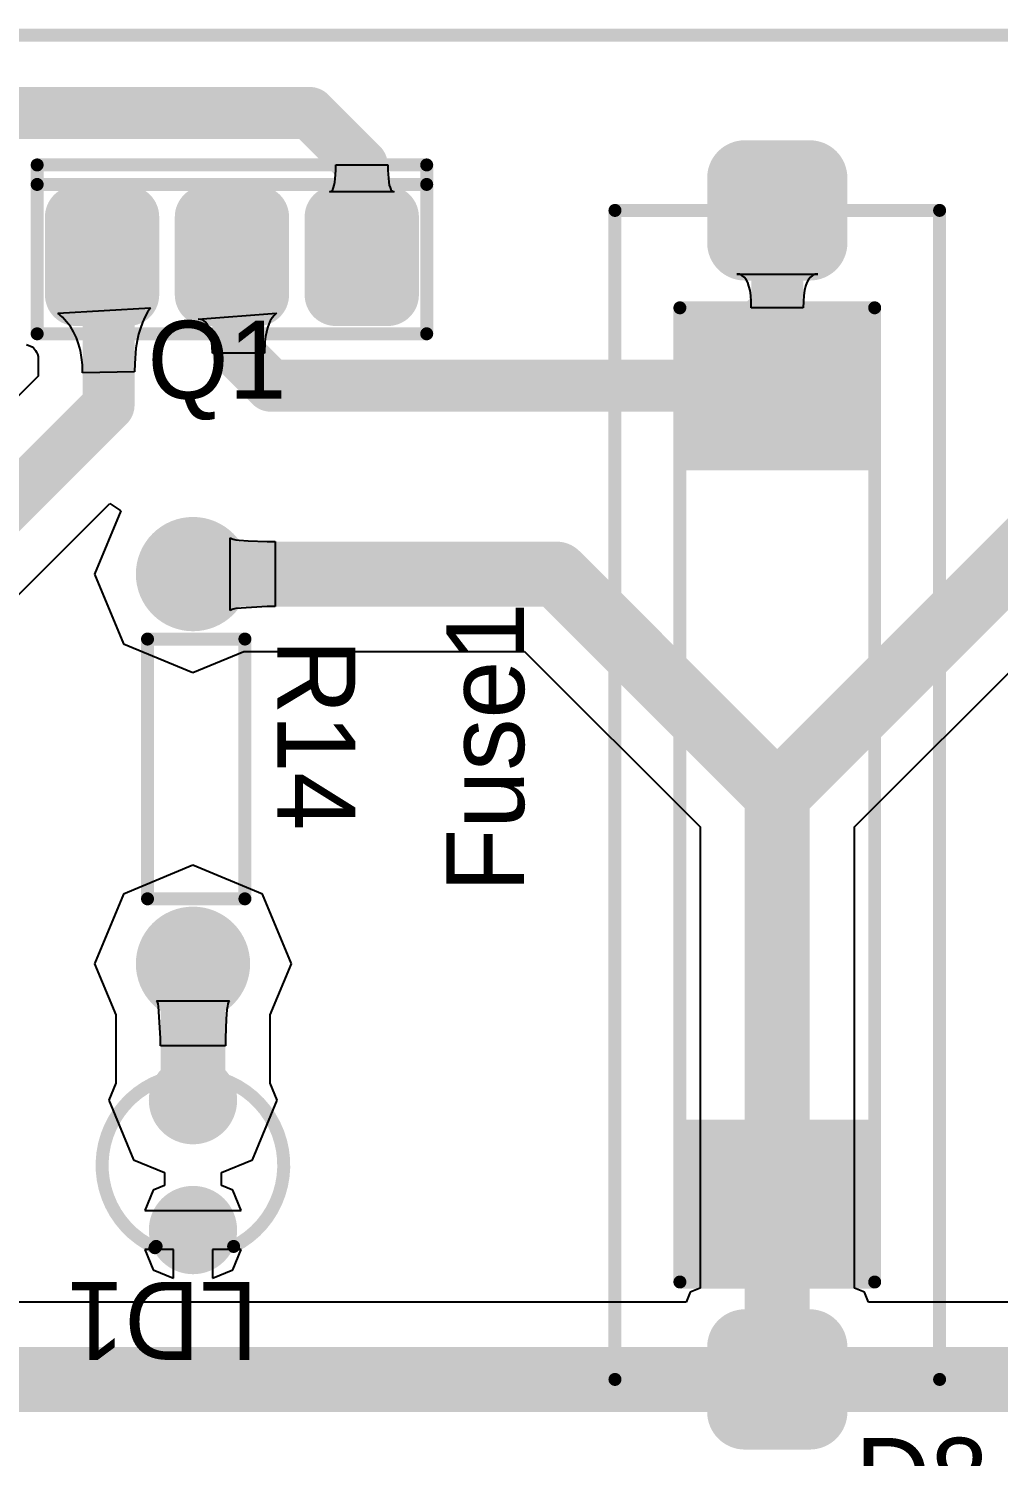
# Model space of a CAD drawing. Extents: x 0.99 to 6.92, y 0.99 to 4.95.
# Drawn here: x 1.608 to 2.355, y 3.851 to 4.95 of the extents above; entities that cross this region are included whole.
import ezdxf

# ---------------------------------------------------------------- set-up
doc = ezdxf.new("R2010")
doc.units = 0
doc.header["$MEASUREMENT"] = 0
for name, color, linetype in [('BOTTOMLAYER', 5, 'CONTINUOUS'), ('BOTTOMSOLDER', 6, 'CONTINUOUS'), ('MECHANICAL1', 6, 'CONTINUOUS'), ('MULTILAYER', 9, 'CONTINUOUS'), ('PADHOLELAYER', 156, 'CONTINUOUS'), ('TOPLAYER', 1, 'CONTINUOUS'), ('TOPOVERLAY', 2, 'CONTINUOUS'), ('TOPSOLDER', 216, 'CONTINUOUS')]:
    doc.layers.add(name, color=color, linetype=linetype)

msp = doc.modelspace()

# ---------------------------------------------------------------- linework, layer by layer
at = {"layer": 'BOTTOMLAYER'}
for p, q in [((1.8446, 4.8344), (1.845, 4.8411)), ((1.845, 4.845), (1.885, 4.845)), ((1.845, 4.8411), (1.845, 4.845)), ((1.885, 4.845), (1.885, 4.8411)), ((1.885, 4.8411), (1.8858, 4.8317)), ((1.8419, 4.8251), (1.8426, 4.8261)), ((1.8426, 4.8261), (1.8432, 4.8276)), ((1.8432, 4.8276), (1.8438, 4.8295)), ((1.8438, 4.8295), (1.8442, 4.8317)), ((1.8442, 4.8317), (1.8446, 4.8344)), ((1.8858, 4.8317), (1.8862, 4.8295)), ((1.8862, 4.8295), (1.8868, 4.8276)), ((1.8868, 4.8276), (1.8874, 4.8261)), ((1.8874, 4.8261), (1.8881, 4.8251)), ((1.8401, 4.8243), (1.841, 4.8245)), ((1.8899, 4.8243), (1.8401, 4.8243)), ((1.841, 4.8245), (1.8419, 4.8251)), ((1.8881, 4.8251), (1.889, 4.8245)), ((1.889, 4.8245), (1.8899, 4.8243)), ((2.1559, 4.7608), (2.1538, 4.761)), ((2.1538, 4.761), (2.2162, 4.761)), ((2.1578, 4.76), (2.1559, 4.7608)), ((2.1595, 4.7587), (2.1578, 4.76)), ((2.2122, 4.76), (2.2105, 4.7587)), ((2.2141, 4.7608), (2.2122, 4.76)), ((2.2162, 4.761), (2.2141, 4.7608)), ((2.161, 4.7568), (2.1595, 4.7587)), ((2.1622, 4.7545), (2.161, 4.7568)), ((2.1632, 4.7516), (2.1622, 4.7545)), ((2.164, 4.7483), (2.1632, 4.7516)), ((2.2068, 4.7516), (2.206, 4.7483)), ((2.2078, 4.7545), (2.2068, 4.7516)), ((2.209, 4.7568), (2.2078, 4.7545)), ((2.2105, 4.7587), (2.209, 4.7568)), ((2.1646, 4.7444), (2.164, 4.7483)), ((2.1649, 4.7399), (2.1646, 4.7444)), ((2.165, 4.735), (2.1649, 4.7399)), ((2.2051, 4.7399), (2.205, 4.735)), ((2.2054, 4.7444), (2.2051, 4.7399)), ((2.206, 4.7483), (2.2054, 4.7444)), ((1.6308, 4.7308), (1.7024, 4.735)), ((1.6345, 4.7277), (1.6308, 4.7308)), ((1.6377, 4.7243), (1.6345, 4.7277)), ((1.6979, 4.7278), (1.6961, 4.7238)), ((1.7, 4.7316), (1.6979, 4.7278)), ((1.7024, 4.735), (1.7, 4.7316)), ((1.7389, 4.7262), (1.7992, 4.7308)), ((1.7959, 4.7273), (1.7945, 4.7251)), ((1.7974, 4.7292), (1.7959, 4.7273)), ((1.7992, 4.7308), (1.7974, 4.7292)), ((2.205, 4.735), (2.165, 4.735)), ((1.6406, 4.7205), (1.6377, 4.7243)), ((1.6431, 4.7164), (1.6406, 4.7205)), ((1.6452, 4.712), (1.6431, 4.7164)), ((1.6945, 4.7193), (1.6931, 4.7146)), ((1.6961, 4.7238), (1.6945, 4.7193)), ((1.741, 4.726), (1.7389, 4.7262)), ((1.7429, 4.7254), (1.741, 4.726)), ((1.7445, 4.7242), (1.7429, 4.7254)), ((1.746, 4.7224), (1.7445, 4.7242)), ((1.7472, 4.72), (1.746, 4.7224)), ((1.7482, 4.7172), (1.7472, 4.72)), ((1.749, 4.7137), (1.7482, 4.7172)), ((1.7915, 4.7163), (1.7908, 4.7128)), ((1.7923, 4.7196), (1.7915, 4.7163)), ((1.7933, 4.7225), (1.7923, 4.7196)), ((1.7945, 4.7251), (1.7933, 4.7225)), ((1.6067, 4.7067), (1.6112, 4.7049)), ((1.6469, 4.7072), (1.6452, 4.712)), ((1.6483, 4.7022), (1.6469, 4.7072)), ((1.692, 4.7095), (1.6911, 4.704)), ((1.6931, 4.7146), (1.692, 4.7095)), ((1.7499, 4.7051), (1.749, 4.7137)), ((1.75, 4.7), (1.7499, 4.7051)), ((1.7904, 4.7088), (1.79, 4.7)), ((1.7908, 4.7128), (1.7904, 4.7088)), ((1.6112, 4.7049), (1.6121, 4.7041)), ((1.6121, 4.7041), (1.613, 4.7032)), ((1.613, 4.7032), (1.6138, 4.7022)), ((1.6138, 4.7022), (1.6145, 4.7009)), ((1.6145, 4.7009), (1.6152, 4.6994)), ((1.6152, 4.6994), (1.6159, 4.6976)), ((1.6159, 4.6976), (1.6159, 4.6824)), ((1.6492, 4.6968), (1.6483, 4.7022)), ((1.6498, 4.691), (1.6492, 4.6968)), ((1.6911, 4.704), (1.6901, 4.6921)), ((1.79, 4.7), (1.75, 4.7)), ((1.65, 4.6849), (1.6498, 4.691)), ((1.69, 4.6856), (1.65, 4.6849)), ((1.6901, 4.6921), (1.69, 4.6856)), ((2.2445, 4.3353), (2.5944, 4.6852)), ((1.6159, 4.6824), (1.5107, 4.5772)), ((1.5583, 4.4717), (1.6709, 4.5844)), ((1.6709, 4.5844), (1.6794, 4.5787)), ((1.6794, 4.5787), (1.6592, 4.53)), ((1.7636, 4.502), (1.7636, 4.558)), ((1.7636, 4.558), (1.7644, 4.5574)), ((1.7644, 4.5574), (1.7659, 4.5569)), ((1.7659, 4.5569), (1.7679, 4.5565)), ((1.7679, 4.5565), (1.7705, 4.5561)), ((1.7705, 4.5561), (1.7775, 4.5555)), ((1.7775, 4.5555), (1.7922, 4.555)), ((1.7922, 4.555), (1.7982, 4.555)), ((1.7982, 4.555), (1.7982, 4.505)), ((1.6592, 4.53), (1.6814, 4.4764)), ((1.7644, 4.5026), (1.7636, 4.502)), ((1.7659, 4.5031), (1.7644, 4.5026)), ((1.7679, 4.5035), (1.7659, 4.5031)), ((1.7922, 4.505), (1.7679, 4.5035)), ((1.7982, 4.505), (1.7922, 4.505)), ((1.6814, 4.4764), (1.735, 4.4542)), ((1.735, 4.4542), (1.7742, 4.4705)), ((1.7742, 4.4705), (1.9903, 4.4705)), ((1.9903, 4.4705), (2.1255, 4.3353)), ((2.1255, 4.3353), (2.1255, 3.9802)), ((2.2445, 3.9802), (2.2445, 4.3353)), ((1.735, 4.3058), (1.6814, 4.2836)), ((1.7886, 4.2836), (1.735, 4.3058)), ((1.6814, 4.2836), (1.6592, 4.23)), ((1.8108, 4.23), (1.7886, 4.2836)), ((1.6592, 4.23), (1.6755, 4.1908)), ((1.7945, 4.1908), (1.8108, 4.23)), ((1.7076, 4.2006), (1.707, 4.2014)), ((1.707, 4.2014), (1.763, 4.2014)), ((1.7081, 4.1991), (1.7076, 4.2006)), ((1.7624, 4.2006), (1.7619, 4.1991)), ((1.763, 4.2014), (1.7624, 4.2006)), ((1.6755, 4.1908), (1.6755, 4.1381)), ((1.7085, 4.1971), (1.7081, 4.1991)), ((1.71, 4.1728), (1.7085, 4.1971)), ((1.7611, 4.1945), (1.7605, 4.1875)), ((1.7615, 4.1971), (1.7611, 4.1945)), ((1.7619, 4.1991), (1.7615, 4.1971)), ((1.7945, 4.1381), (1.7945, 4.1908)), ((1.7605, 4.1875), (1.76, 4.1728)), ((1.71, 4.1668), (1.71, 4.1728)), ((1.76, 4.1668), (1.71, 4.1668)), ((1.76, 4.1728), (1.76, 4.1668)), ((1.6755, 4.1381), (1.6701, 4.125)), ((1.7999, 4.125), (1.7945, 4.1381)), ((1.6701, 4.125), (1.6891, 4.0791)), ((1.7809, 4.0791), (1.7999, 4.125)), ((1.6891, 4.0791), (1.713, 4.0692)), ((1.757, 4.0692), (1.7809, 4.0791)), ((1.713, 4.0692), (1.713, 4.0592)), ((1.757, 4.0592), (1.757, 4.0692)), ((1.713, 4.0592), (1.7044, 4.0556)), ((1.7656, 4.0556), (1.757, 4.0592)), ((1.7044, 4.0556), (1.6979, 4.04)), ((1.7721, 4.04), (1.7656, 4.0556)), ((1.6979, 4.04), (1.7721, 4.04)), ((1.72, 4.01), (1.6979, 4.01)), ((1.6979, 4.01), (1.7044, 3.9944)), ((1.72, 3.9879), (1.72, 4.01)), ((1.7721, 4.01), (1.75, 4.01)), ((1.75, 4.01), (1.75, 3.9879)), ((1.7656, 3.9944), (1.7721, 4.01)), ((1.7044, 3.9944), (1.72, 3.9879)), ((1.75, 3.9879), (1.7656, 3.9944)), ((2.1255, 3.9802), (2.1179, 3.9771)), ((2.2521, 3.9771), (2.2445, 3.9802)), ((2.1148, 3.9695), (1.4199, 3.9695)), ((2.1179, 3.9771), (2.1148, 3.9695)), ((2.2552, 3.9695), (2.2521, 3.9771)), ((2.71, 3.9695), (2.2552, 3.9695))]:
    msp.add_line(p, q, dxfattribs=at)
for points, const_width in [([(1.565, 4.885), (1.825, 4.885)], 0.04), ([(1.825, 4.885), (1.865, 4.845)], 0.04), ([(1.865, 4.775), (1.865, 4.845)], 0.04), ([(1.67, 4.66), (1.67, 4.81)], 0.04), ([(1.77, 4.7), (1.77, 4.81)], 0.04), ([(2.185, 4.735), (2.185, 4.81)], 0.04), ([(2.185, 4.36), (2.58, 4.755)], 0.05), ([(2.125, 4.675), (2.185, 4.735)], 0.04), ([(1.77, 4.7), (1.795, 4.675)], 0.04), ([(1.795, 4.675), (2.125, 4.675)], 0.04), ([(1.52, 4.51), (1.67, 4.66)], 0.04), ([(1.735, 4.53), (2.015, 4.53)], 0.05), ([(2.015, 4.53), (2.185, 4.36)], 0.05), ([(2.185, 3.91), (2.185, 4.36)], 0.05), ([(1.735, 4.125), (1.735, 4.23)], 0.05), ([(1.4199, 3.91), (2.185, 3.91)], 0.05), ([(2.185, 3.91), (2.71, 3.91)], 0.05)]:
    msp.add_lwpolyline(points, dxfattribs=dict(at, const_width=const_width))
for points, const_width in [([(1.815, 4.885, 1), (1.835, 4.885, 1)], 0.02), ([(1.815, 4.885, 1), (1.835, 4.885, 1)], 0.02), ([(1.855, 4.845, 1), (1.875, 4.845, 1)], 0.02), ([(1.855, 4.845, 1), (1.875, 4.845, 1)], 0.02), ([(2.1475, 4.835, 1), (2.1725, 4.835, 1)], 0.025), ([(2.1975, 4.835, 1), (2.2225, 4.835, 1)], 0.025), ([(1.66, 4.81, 1), (1.68, 4.81, 1)], 0.02), ([(1.76, 4.81, 1), (1.78, 4.81, 1)], 0.02), ([(2.175, 4.81, 1), (2.195, 4.81, 1)], 0.02), ([(1.635, 4.805, 1), (1.655, 4.805, 1)], 0.02), ([(1.675, 4.805, 1), (1.695, 4.805, 1)], 0.02), ([(1.735, 4.805, 1), (1.755, 4.805, 1)], 0.02), ([(1.775, 4.805, 1), (1.795, 4.805, 1)], 0.02), ([(1.835, 4.805, 1), (1.855, 4.805, 1)], 0.02), ([(1.875, 4.805, 1), (1.895, 4.805, 1)], 0.02), ([(2.1475, 4.785, 1), (2.1725, 4.785, 1)], 0.025), ([(2.1975, 4.785, 1), (2.2225, 4.785, 1)], 0.025), ([(1.855, 4.775, 1), (1.875, 4.775, 1)], 0.02), ([(1.635, 4.745, 1), (1.655, 4.745, 1)], 0.02), ([(1.675, 4.745, 1), (1.695, 4.745, 1)], 0.02), ([(1.735, 4.745, 1), (1.755, 4.745, 1)], 0.02), ([(1.775, 4.745, 1), (1.795, 4.745, 1)], 0.02), ([(1.835, 4.745, 1), (1.855, 4.745, 1)], 0.02), ([(1.875, 4.745, 1), (1.895, 4.745, 1)], 0.02), ([(2.175, 4.735, 1), (2.195, 4.735, 1)], 0.02), ([(2.175, 4.735, 1), (2.195, 4.735, 1)], 0.02), ([(1.76, 4.7, 1), (1.78, 4.7, 1)], 0.02), ([(1.76, 4.7, 1), (1.78, 4.7, 1)], 0.02), ([(1.785, 4.675, 1), (1.805, 4.675, 1)], 0.02), ([(1.785, 4.675, 1), (1.805, 4.675, 1)], 0.02), ([(2.115, 4.675, 1), (2.135, 4.675, 1)], 0.02), ([(2.115, 4.675, 1), (2.135, 4.675, 1)], 0.02), ([(1.66, 4.66, 1), (1.68, 4.66, 1)], 0.02), ([(1.66, 4.66, 1), (1.68, 4.66, 1)], 0.02), ([(1.715, 4.53, 1), (1.755, 4.53, 1)], 0.04), ([(1.7225, 4.53, 1), (1.7475, 4.53, 1)], 0.025), ([(2.0025, 4.53, 1), (2.0275, 4.53, 1)], 0.025), ([(2.0025, 4.53, 1), (2.0275, 4.53, 1)], 0.025), ([(2.1725, 4.36, 1), (2.1975, 4.36, 1)], 0.025), ([(2.1725, 4.36, 1), (2.1975, 4.36, 1)], 0.025), ([(2.1725, 4.36, 1), (2.1975, 4.36, 1)], 0.025), ([(1.715, 4.23, 1), (1.755, 4.23, 1)], 0.04), ([(1.7225, 4.23, 1), (1.7475, 4.23, 1)], 0.025), ([(1.72, 4.125, 1), (1.75, 4.125, 1)], 0.03), ([(1.7225, 4.125, 1), (1.7475, 4.125, 1)], 0.025), ([(1.72, 4.025, 1), (1.75, 4.025, 1)], 0.03), ([(2.1475, 3.935, 1), (2.1725, 3.935, 1)], 0.025), ([(2.1975, 3.935, 1), (2.2225, 3.935, 1)], 0.025), ([(2.1725, 3.91, 1), (2.1975, 3.91, 1)], 0.025), ([(2.1725, 3.91, 1), (2.1975, 3.91, 1)], 0.025), ([(2.1725, 3.91, 1), (2.1975, 3.91, 1)], 0.025), ([(2.1475, 3.885, 1), (2.1725, 3.885, 1)], 0.025), ([(2.1975, 3.885, 1), (2.2225, 3.885, 1)], 0.025)]:
    msp.add_lwpolyline(points, format="xyb", close=True, dxfattribs=dict(at, const_width=const_width))
for points in [[(2.16, 4.86), (2.16, 4.76), (2.21, 4.86), (2.21, 4.76)], [(2.135, 4.835), (2.135, 4.785), (2.235, 4.835), (2.235, 4.785)], [(1.645, 4.725), (1.685, 4.725), (1.645, 4.825), (1.685, 4.825)], [(1.745, 4.725), (1.785, 4.725), (1.745, 4.825), (1.785, 4.825)], [(1.845, 4.725), (1.885, 4.725), (1.845, 4.825), (1.885, 4.825)], [(1.625, 4.745), (1.705, 4.745), (1.625, 4.805), (1.705, 4.805)], [(1.725, 4.745), (1.805, 4.745), (1.725, 4.805), (1.805, 4.805)], [(1.825, 4.745), (1.905, 4.745), (1.825, 4.805), (1.905, 4.805)], [(2.16, 3.96), (2.16, 3.86), (2.21, 3.96), (2.21, 3.86)], [(2.135, 3.935), (2.135, 3.885), (2.235, 3.935), (2.235, 3.885)]]:
    msp.add_solid(points, dxfattribs=at)
at = {"layer": 'BOTTOMSOLDER'}
for points, const_width in [([(2.1455, 4.835, 1), (2.1745, 4.835, 1)], 0.029), ([(2.1955, 4.835, 1), (2.2245, 4.835, 1)], 0.029), ([(1.633, 4.805, 1), (1.657, 4.805, 1)], 0.024), ([(1.673, 4.805, 1), (1.697, 4.805, 1)], 0.024), ([(1.733, 4.805, 1), (1.757, 4.805, 1)], 0.024), ([(1.773, 4.805, 1), (1.797, 4.805, 1)], 0.024), ([(1.833, 4.805, 1), (1.857, 4.805, 1)], 0.024), ([(1.873, 4.805, 1), (1.897, 4.805, 1)], 0.024), ([(2.1455, 4.785, 1), (2.1745, 4.785, 1)], 0.029), ([(2.1955, 4.785, 1), (2.2245, 4.785, 1)], 0.029), ([(1.633, 4.745, 1), (1.657, 4.745, 1)], 0.024), ([(1.673, 4.745, 1), (1.697, 4.745, 1)], 0.024), ([(1.733, 4.745, 1), (1.757, 4.745, 1)], 0.024), ([(1.773, 4.745, 1), (1.797, 4.745, 1)], 0.024), ([(1.833, 4.745, 1), (1.857, 4.745, 1)], 0.024), ([(1.873, 4.745, 1), (1.897, 4.745, 1)], 0.024), ([(1.713, 4.53, 1), (1.757, 4.53, 1)], 0.044), ([(1.713, 4.23, 1), (1.757, 4.23, 1)], 0.044), ([(1.718, 4.125, 1), (1.752, 4.125, 1)], 0.034), ([(1.718, 4.025, 1), (1.752, 4.025, 1)], 0.034), ([(2.1455, 3.935, 1), (2.1745, 3.935, 1)], 0.029), ([(2.1955, 3.935, 1), (2.2245, 3.935, 1)], 0.029), ([(2.1455, 3.885, 1), (2.1745, 3.885, 1)], 0.029), ([(2.1955, 3.885, 1), (2.2245, 3.885, 1)], 0.029)]:
    msp.add_lwpolyline(points, format="xyb", close=True, dxfattribs=dict(at, const_width=const_width))
for points in [[(2.16, 4.864), (2.16, 4.756), (2.21, 4.864), (2.21, 4.756)], [(1.645, 4.721), (1.685, 4.721), (1.645, 4.829), (1.685, 4.829)], [(1.745, 4.721), (1.785, 4.721), (1.745, 4.829), (1.785, 4.829)], [(1.845, 4.721), (1.885, 4.721), (1.845, 4.829), (1.885, 4.829)], [(2.131, 4.835), (2.131, 4.785), (2.239, 4.835), (2.239, 4.785)], [(1.621, 4.745), (1.709, 4.745), (1.621, 4.805), (1.709, 4.805)], [(1.721, 4.745), (1.809, 4.745), (1.721, 4.805), (1.809, 4.805)], [(1.821, 4.745), (1.909, 4.745), (1.821, 4.805), (1.909, 4.805)], [(2.16, 3.964), (2.16, 3.856), (2.21, 3.964), (2.21, 3.856)], [(2.131, 3.935), (2.131, 3.885), (2.239, 3.935), (2.239, 3.885)]]:
    msp.add_solid(points, dxfattribs=at)
at = {"layer": 'MECHANICAL1', "const_width": 0.01}
msp.add_lwpolyline([(1, 4.945), (6.91, 4.945)], dxfattribs=at)
at = {"layer": 'MULTILAYER'}
for points, const_width in [([(2.1475, 4.835, 1), (2.1725, 4.835, 1)], 0.025), ([(2.1975, 4.835, 1), (2.2225, 4.835, 1)], 0.025), ([(1.635, 4.805, 1), (1.655, 4.805, 1)], 0.02), ([(1.675, 4.805, 1), (1.695, 4.805, 1)], 0.02), ([(1.735, 4.805, 1), (1.755, 4.805, 1)], 0.02), ([(1.775, 4.805, 1), (1.795, 4.805, 1)], 0.02), ([(1.835, 4.805, 1), (1.855, 4.805, 1)], 0.02), ([(1.875, 4.805, 1), (1.895, 4.805, 1)], 0.02), ([(2.1475, 4.785, 1), (2.1725, 4.785, 1)], 0.025), ([(2.1975, 4.785, 1), (2.2225, 4.785, 1)], 0.025), ([(1.635, 4.745, 1), (1.655, 4.745, 1)], 0.02), ([(1.675, 4.745, 1), (1.695, 4.745, 1)], 0.02), ([(1.735, 4.745, 1), (1.755, 4.745, 1)], 0.02), ([(1.775, 4.745, 1), (1.795, 4.745, 1)], 0.02), ([(1.835, 4.745, 1), (1.855, 4.745, 1)], 0.02), ([(1.875, 4.745, 1), (1.895, 4.745, 1)], 0.02), ([(1.715, 4.53, 1), (1.755, 4.53, 1)], 0.04), ([(1.715, 4.23, 1), (1.755, 4.23, 1)], 0.04), ([(1.72, 4.125, 1), (1.75, 4.125, 1)], 0.03), ([(1.72, 4.025, 1), (1.75, 4.025, 1)], 0.03), ([(2.1475, 3.935, 1), (2.1725, 3.935, 1)], 0.025), ([(2.1975, 3.935, 1), (2.2225, 3.935, 1)], 0.025), ([(2.1475, 3.885, 1), (2.1725, 3.885, 1)], 0.025), ([(2.1975, 3.885, 1), (2.2225, 3.885, 1)], 0.025)]:
    msp.add_lwpolyline(points, format="xyb", close=True, dxfattribs=dict(at, const_width=const_width))
for points in [[(2.16, 4.86), (2.16, 4.76), (2.21, 4.86), (2.21, 4.76)], [(2.135, 4.835), (2.135, 4.785), (2.235, 4.835), (2.235, 4.785)], [(1.645, 4.725), (1.685, 4.725), (1.645, 4.825), (1.685, 4.825)], [(1.745, 4.725), (1.785, 4.725), (1.745, 4.825), (1.785, 4.825)], [(1.845, 4.725), (1.885, 4.725), (1.845, 4.825), (1.885, 4.825)], [(1.625, 4.745), (1.705, 4.745), (1.625, 4.805), (1.705, 4.805)], [(1.725, 4.745), (1.805, 4.745), (1.725, 4.805), (1.805, 4.805)], [(1.825, 4.745), (1.905, 4.745), (1.825, 4.805), (1.905, 4.805)], [(2.16, 3.96), (2.16, 3.86), (2.21, 3.96), (2.21, 3.86)], [(2.135, 3.935), (2.135, 3.885), (2.235, 3.935), (2.235, 3.885)]]:
    msp.add_solid(points, dxfattribs=at)
at = {"layer": 'PADHOLELAYER', "const_width": 0.0105}
for points in [[(2.1797, 4.81, 1), (2.1902, 4.81, 1)], [(1.6598, 4.775, 1), (1.6703, 4.775, 1)], [(1.7597, 4.775, 1), (1.7703, 4.775, 1)], [(1.8598, 4.775, 1), (1.8702, 4.775, 1)], [(1.7297, 4.53, 1), (1.7403, 4.53, 1)], [(1.7297, 4.23, 1), (1.7403, 4.23, 1)], [(1.7297, 4.125, 1), (1.7403, 4.125, 1)], [(1.7297, 4.025, 1), (1.7403, 4.025, 1)], [(2.1797, 3.91, 1), (2.1902, 3.91, 1)]]:
    msp.add_lwpolyline(points, format="xyb", close=True, dxfattribs=at)
at = {"layer": 'TOPLAYER'}
for points, const_width in [([(2.1475, 4.835, 1), (2.1725, 4.835, 1)], 0.025), ([(2.1975, 4.835, 1), (2.2225, 4.835, 1)], 0.025), ([(1.635, 4.805, 1), (1.655, 4.805, 1)], 0.02), ([(1.675, 4.805, 1), (1.695, 4.805, 1)], 0.02), ([(1.735, 4.805, 1), (1.755, 4.805, 1)], 0.02), ([(1.775, 4.805, 1), (1.795, 4.805, 1)], 0.02), ([(1.835, 4.805, 1), (1.855, 4.805, 1)], 0.02), ([(1.875, 4.805, 1), (1.895, 4.805, 1)], 0.02), ([(2.1475, 4.785, 1), (2.1725, 4.785, 1)], 0.025), ([(2.1975, 4.785, 1), (2.2225, 4.785, 1)], 0.025), ([(1.635, 4.745, 1), (1.655, 4.745, 1)], 0.02), ([(1.675, 4.745, 1), (1.695, 4.745, 1)], 0.02), ([(1.735, 4.745, 1), (1.755, 4.745, 1)], 0.02), ([(1.775, 4.745, 1), (1.795, 4.745, 1)], 0.02), ([(1.835, 4.745, 1), (1.855, 4.745, 1)], 0.02), ([(1.875, 4.745, 1), (1.895, 4.745, 1)], 0.02), ([(1.715, 4.53, 1), (1.755, 4.53, 1)], 0.04), ([(1.715, 4.23, 1), (1.755, 4.23, 1)], 0.04), ([(1.72, 4.125, 1), (1.75, 4.125, 1)], 0.03), ([(1.72, 4.025, 1), (1.75, 4.025, 1)], 0.03), ([(2.1475, 3.935, 1), (2.1725, 3.935, 1)], 0.025), ([(2.1975, 3.935, 1), (2.2225, 3.935, 1)], 0.025), ([(2.1475, 3.885, 1), (2.1725, 3.885, 1)], 0.025), ([(2.1975, 3.885, 1), (2.2225, 3.885, 1)], 0.025)]:
    msp.add_lwpolyline(points, format="xyb", close=True, dxfattribs=dict(at, const_width=const_width))
for points in [[(2.16, 4.86), (2.16, 4.76), (2.21, 4.86), (2.21, 4.76)], [(2.135, 4.835), (2.135, 4.785), (2.235, 4.835), (2.235, 4.785)], [(1.645, 4.725), (1.685, 4.725), (1.645, 4.825), (1.685, 4.825)], [(1.745, 4.725), (1.785, 4.725), (1.745, 4.825), (1.785, 4.825)], [(1.845, 4.725), (1.885, 4.725), (1.845, 4.825), (1.885, 4.825)], [(1.625, 4.745), (1.705, 4.745), (1.625, 4.805), (1.705, 4.805)], [(1.725, 4.745), (1.805, 4.745), (1.725, 4.805), (1.805, 4.805)], [(1.825, 4.745), (1.905, 4.745), (1.825, 4.805), (1.905, 4.805)], [(2.16, 3.96), (2.16, 3.86), (2.21, 3.96), (2.21, 3.86)], [(2.135, 3.935), (2.135, 3.885), (2.235, 3.935), (2.235, 3.885)]]:
    msp.add_solid(points, dxfattribs=at)
at = {"layer": 'TOPOVERLAY', "const_width": 0.01}
for points in [[(1.615, 4.715), (1.615, 4.845)], [(1.615, 4.845), (1.915, 4.845)], [(1.915, 4.715), (1.915, 4.845)], [(1.915, 4.83), (1.915, 4.845)], [(1.615, 4.83), (1.915, 4.83)], [(2.06, 3.91), (2.06, 4.81)], [(2.06, 4.81), (2.31, 4.81)], [(2.31, 3.91), (2.31, 4.81)], [(2.11, 3.985), (2.11, 4.735)], [(2.11, 4.735), (2.26, 4.735)], [(2.26, 3.985), (2.26, 4.735)], [(1.615, 4.715), (1.915, 4.715)], [(1.7, 4.28), (1.7, 4.48)], [(1.7, 4.48), (1.775, 4.48)], [(1.775, 4.28), (1.775, 4.48)], [(1.7, 4.28), (1.775, 4.28)], [(1.7057, 4.0114), (1.7066, 4.0124)], [(1.7066, 4.0124), (1.7663, 4.0124)], [(2.11, 3.985), (2.26, 3.985)], [(2.06, 3.91), (2.31, 3.91)]]:
    msp.add_lwpolyline(points, dxfattribs=at)
at = {"layer": 'TOPOVERLAY', "const_width": 0.005}
for points in [[(1.6125, 4.845, 1), (1.6175, 4.845, 1)], [(1.6125, 4.845, 1), (1.6175, 4.845, 1)], [(1.9125, 4.845, 1), (1.9175, 4.845, 1)], [(1.9125, 4.845, 1), (1.9175, 4.845, 1)], [(1.9125, 4.845, 1), (1.9175, 4.845, 1)], [(1.6125, 4.83, 1), (1.6175, 4.83, 1)], [(1.9125, 4.83, 1), (1.9175, 4.83, 1)], [(1.9125, 4.83, 1), (1.9175, 4.83, 1)], [(2.0575, 4.81, 1), (2.0625, 4.81, 1)], [(2.0575, 4.81, 1), (2.0625, 4.81, 1)], [(2.3075, 4.81, 1), (2.3125, 4.81, 1)], [(2.3075, 4.81, 1), (2.3125, 4.81, 1)], [(2.1075, 4.735, 1), (2.1125, 4.735, 1)], [(2.1075, 4.735, 1), (2.1125, 4.735, 1)], [(2.2575, 4.735, 1), (2.2625, 4.735, 1)], [(2.2575, 4.735, 1), (2.2625, 4.735, 1)], [(1.6125, 4.715, 1), (1.6175, 4.715, 1)], [(1.6125, 4.715, 1), (1.6175, 4.715, 1)], [(1.9125, 4.715, 1), (1.9175, 4.715, 1)], [(1.9125, 4.715, 1), (1.9175, 4.715, 1)], [(1.6975, 4.48, 1), (1.7025, 4.48, 1)], [(1.6975, 4.48, 1), (1.7025, 4.48, 1)], [(1.7725, 4.48, 1), (1.7775, 4.48, 1)], [(1.7725, 4.48, 1), (1.7775, 4.48, 1)], [(1.6975, 4.28, 1), (1.7025, 4.28, 1)], [(1.6975, 4.28, 1), (1.7025, 4.28, 1)], [(1.7725, 4.28, 1), (1.7775, 4.28, 1)], [(1.7725, 4.28, 1), (1.7775, 4.28, 1)], [(1.7032, 4.0114, 1), (1.7082, 4.0114, 1)], [(1.7032, 4.0114, 1), (1.7082, 4.0114, 1)], [(1.7041, 4.0124, 1), (1.7091, 4.0124, 1)], [(1.7041, 4.0124, 1), (1.7091, 4.0124, 1)], [(1.7638, 4.0124, 1), (1.7688, 4.0124, 1)], [(1.7638, 4.0124, 1), (1.7688, 4.0124, 1)], [(2.1075, 3.985, 1), (2.1125, 3.985, 1)], [(2.1075, 3.985, 1), (2.1125, 3.985, 1)], [(2.2575, 3.985, 1), (2.2625, 3.985, 1)], [(2.2575, 3.985, 1), (2.2625, 3.985, 1)], [(2.0575, 3.91, 1), (2.0625, 3.91, 1)], [(2.0575, 3.91, 1), (2.0625, 3.91, 1)], [(2.3075, 3.91, 1), (2.3125, 3.91, 1)], [(2.3075, 3.91, 1), (2.3125, 3.91, 1)]]:
    msp.add_lwpolyline(points, format="xyb", close=True, dxfattribs=at)
at = {"layer": 'TOPOVERLAY', "const_width": 0.01}
msp.add_lwpolyline([(1.7057, 4.0114, -4.389087), (1.7663, 4.0124)], format="xyb", dxfattribs=at)
at = {"layer": 'TOPOVERLAY'}
for points in [[(2.11, 4.735), (2.11, 4.61), (2.26, 4.735), (2.26, 4.61)], [(2.11, 4.11), (2.11, 3.985), (2.26, 4.11), (2.26, 3.985)]]:
    msp.add_solid(points, dxfattribs=at)
at = {"layer": 'TOPSOLDER'}
for points, const_width in [([(2.1455, 4.835, 1), (2.1745, 4.835, 1)], 0.029), ([(2.1955, 4.835, 1), (2.2245, 4.835, 1)], 0.029), ([(1.633, 4.805, 1), (1.657, 4.805, 1)], 0.024), ([(1.673, 4.805, 1), (1.697, 4.805, 1)], 0.024), ([(1.733, 4.805, 1), (1.757, 4.805, 1)], 0.024), ([(1.773, 4.805, 1), (1.797, 4.805, 1)], 0.024), ([(1.833, 4.805, 1), (1.857, 4.805, 1)], 0.024), ([(1.873, 4.805, 1), (1.897, 4.805, 1)], 0.024), ([(2.1455, 4.785, 1), (2.1745, 4.785, 1)], 0.029), ([(2.1955, 4.785, 1), (2.2245, 4.785, 1)], 0.029), ([(1.633, 4.745, 1), (1.657, 4.745, 1)], 0.024), ([(1.673, 4.745, 1), (1.697, 4.745, 1)], 0.024), ([(1.733, 4.745, 1), (1.757, 4.745, 1)], 0.024), ([(1.773, 4.745, 1), (1.797, 4.745, 1)], 0.024), ([(1.833, 4.745, 1), (1.857, 4.745, 1)], 0.024), ([(1.873, 4.745, 1), (1.897, 4.745, 1)], 0.024), ([(1.713, 4.53, 1), (1.757, 4.53, 1)], 0.044), ([(1.713, 4.23, 1), (1.757, 4.23, 1)], 0.044), ([(1.718, 4.125, 1), (1.752, 4.125, 1)], 0.034), ([(1.718, 4.025, 1), (1.752, 4.025, 1)], 0.034), ([(2.1455, 3.935, 1), (2.1745, 3.935, 1)], 0.029), ([(2.1955, 3.935, 1), (2.2245, 3.935, 1)], 0.029), ([(2.1455, 3.885, 1), (2.1745, 3.885, 1)], 0.029), ([(2.1955, 3.885, 1), (2.2245, 3.885, 1)], 0.029)]:
    msp.add_lwpolyline(points, format="xyb", close=True, dxfattribs=dict(at, const_width=const_width))
for points in [[(2.16, 4.864), (2.16, 4.756), (2.21, 4.864), (2.21, 4.756)], [(1.645, 4.721), (1.685, 4.721), (1.645, 4.829), (1.685, 4.829)], [(1.745, 4.721), (1.785, 4.721), (1.745, 4.829), (1.785, 4.829)], [(1.845, 4.721), (1.885, 4.721), (1.845, 4.829), (1.885, 4.829)], [(2.131, 4.835), (2.131, 4.785), (2.239, 4.835), (2.239, 4.785)], [(1.621, 4.745), (1.709, 4.745), (1.621, 4.805), (1.709, 4.805)], [(1.721, 4.745), (1.809, 4.745), (1.721, 4.805), (1.809, 4.805)], [(1.821, 4.745), (1.909, 4.745), (1.821, 4.805), (1.909, 4.805)], [(2.16, 3.964), (2.16, 3.856), (2.21, 3.964), (2.21, 3.856)], [(2.131, 3.935), (2.131, 3.885), (2.239, 3.935), (2.239, 3.885)]]:
    msp.add_solid(points, dxfattribs=at)

# ---------------------------------------------------------------- texts
at = {"layer": 'TOPOVERLAY'}
for s, p in [('Q1', (1.7, 4.665)), ('D8', (2.245, 3.805))]:
    msp.add_text(s, height=0.06, dxfattribs=at).set_placement(p)
for s, rotation, p in [('Fuse1', 90, (1.99, 4.285)), ('R14', 270, (1.8, 4.48)), ('LD1', 180, (1.785, 3.985))]:
    msp.add_text(s, height=0.06, rotation=rotation, dxfattribs=at).set_placement(p)

doc.saveas('drawing.dxf')
